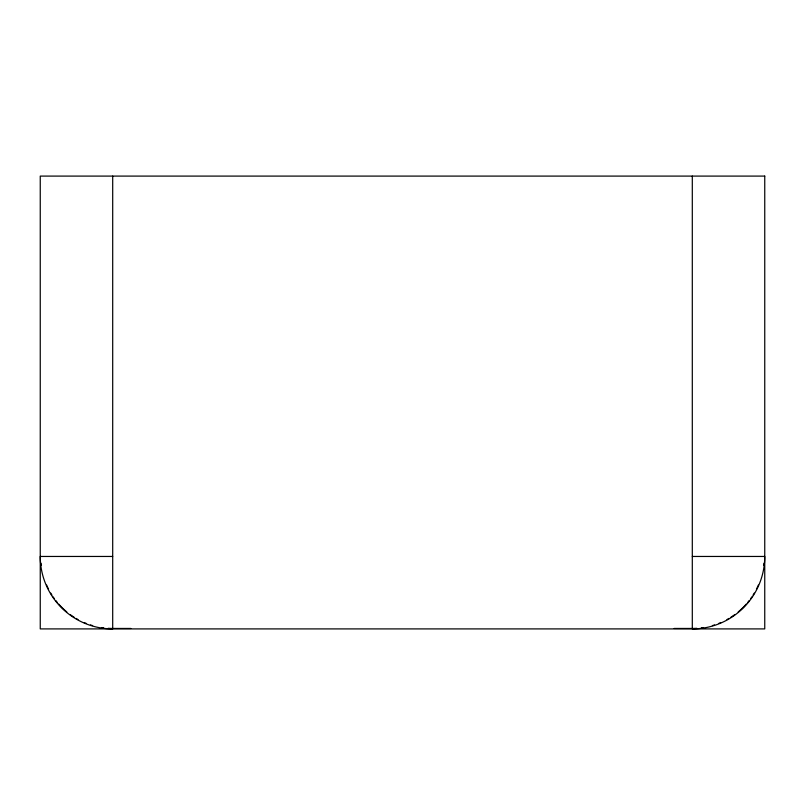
<?xml version="1.0" encoding="UTF-8"?>
<svg xmlns="http://www.w3.org/2000/svg" width="805" height="805" viewBox="0 0 805 805"><rect width="100%" height="100%" fill="white"/><g stroke="black" fill="none" stroke-linecap="round" stroke-linejoin="round"><path stroke-width="1.21" d="M112.7 556.456L40.25 556.456A72.45 72.45 0 0 0 112.7 628.906L112.7 176.094M692.3 556.456L764.75 556.456A72.45 72.45 0 0 1 692.3 628.906L692.3 176.094M130.812 628.453L112.7 628.453A71.997 71.997 0 0 1 108.182 628.313M674.188 628.453L692.3 628.453A71.997 71.997 0 0 0 696.818 628.313M763.975 563.228A71.997 71.997 0 0 1 763.734 565.482M758.38 585.054A71.997 71.997 0 0 1 756.448 589.139M754.275 593.104A71.997 71.997 0 0 1 753.088 595.036M751.85 596.928A71.997 71.997 0 0 1 750.552 598.779M749.193 600.58A71.997 71.997 0 0 1 747.775 602.351M746.305 604.072A71.997 71.997 0 0 1 738.195 611.931M734.623 614.708A71.997 71.997 0 0 1 730.88 617.244M728.948 618.431A71.997 71.997 0 0 1 726.985 619.548M720.898 622.537A71.997 71.997 0 0 1 718.805 623.402M714.548 624.932A71.997 71.997 0 0 1 712.385 625.596M703.56 627.568A71.997 71.997 0 0 1 701.326 627.89M103.674 627.89A71.997 71.997 0 0 1 101.44 627.568M92.615 625.596A71.997 71.997 0 0 1 90.452 624.932M86.195 623.402A71.997 71.997 0 0 1 84.102 622.537M78.015 619.548A71.997 71.997 0 0 1 76.052 618.431M74.12 617.244A71.997 71.997 0 0 1 70.377 614.708M66.805 611.931A71.997 71.997 0 0 1 58.695 604.072M57.225 602.351A71.997 71.997 0 0 1 55.807 600.58M54.448 598.779A71.997 71.997 0 0 1 53.15 596.928M51.912 595.036A71.997 71.997 0 0 1 50.725 593.104M48.552 589.139A71.997 71.997 0 0 1 46.62 585.054M41.266 565.482A71.997 71.997 0 0 1 41.025 563.228M764.75 176.094L40.25 176.094L40.25 628.906L764.75 628.906L764.75 176.094"/></g></svg>
